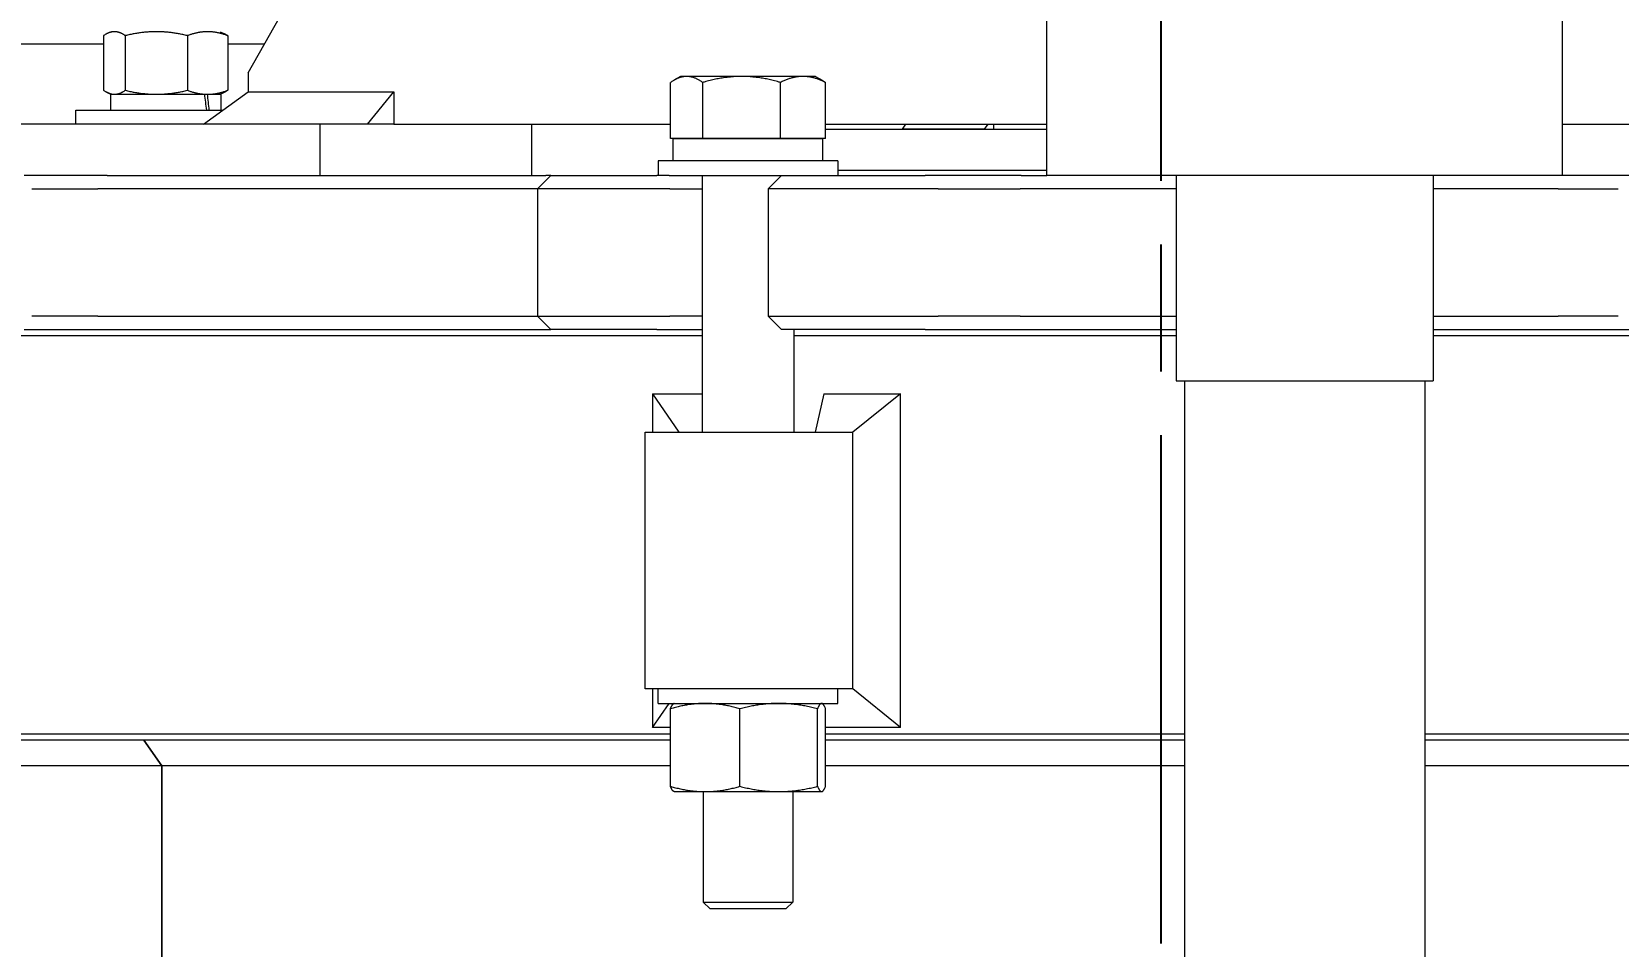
# Model space of a CAD drawing. Header units: inches. Extents: x 14 to 368, y 5 to 236.
# Drawn here: x 269.85 to 285.29, y 106.57 to 115.47 of the extents above; entities that cross this region are included whole.
import ezdxf

# ---------------------------------------------------------------- set-up
doc = ezdxf.new("R2010")
doc.units = ezdxf.units.IN
doc.header["$LTSCALE"] = 11
doc.header["$MEASUREMENT"] = 0
doc.linetypes.add('CHAIN', pattern=[0.7087, 0.4724, -0.0591, 0.1181, -0.0591])
doc.layers.add('Centerline', color=5, linetype='CHAIN', lineweight=25, true_color=0x0000ff)
doc.layers.add('Dimension (ANSI)', color=7, linetype='Continuous', lineweight=25)
doc.layers.add('Visible (ANSI)', color=7, linetype='Continuous', lineweight=50)
doc.styles.add('MEMCOR Medium', font='arial.ttf')
doc.dimstyles.new('Default (ANSI)', dxfattribs={"dimscale": 11, "dimtxt": 0.15, "dimasz": 0.098425, "dimexe": 0.125, "dimexo": 0.0625, "dimgap": 0.031496, "dimtad": 0, "dimtih": 1, "dimtoh": 1, "dimdec": 4, "dimrnd": 1e-08, "dimzin": 3, "dimdsep": 46, "dimlunit": 5, "dimtxsty": 'MEMCOR Medium', "dimcen": 0.09, "dimdle": 0.393701, "dimclrd": 256, "dimclre": 256, "dimclrt": 256, "dimadec": 0, "dimazin": 1, "dimtfac": 0.8, "dimtofl": 0, "dimtmove": 0, "dimatfit": 3, "dimfxl": 1, "dimfrac": 1, "dimtolj": 1, "dimtzin": 4, "dimlwd": -1, "dimlwe": -1, "dimarcsym": 0})

# ---------------------------------------------------------------- blocks, each defined once
blk = doc.blocks.new('*D28')
at = {"layer": 'Defpoints', "color": 0, "transparency": 16777216}
for p in [(228.48, 122.576), (280.341, 122.576), (262.91, 37.946)]:
    blk.add_point(p, dxfattribs=at)
at = {"layer": 'Dimension (ANSI)', "transparency": 16777216}
for p, q in [((279.653, 122.576), (227.105, 122.576)), ((228.48, 121.494), (228.48, 85.897)), ((228.48, 39.028), (228.48, 74.625)), ((262.223, 37.946), (227.105, 37.946))]:
    blk.add_line(p, q, dxfattribs=at)
for points in [[(228.299, 121.494), (228.66, 121.494), (228.48, 122.576)], [(228.299, 39.028), (228.66, 39.028), (228.48, 37.946)]]:
    blk.add_solid(points, dxfattribs=at)
at = {"layer": 'Dimension (ANSI)', "transparency": 16777216, "char_height": 1.65, "attachment_point": 5, "style": 'MEMCOR Medium'}
for s, insert in [('\\A1; \\fArial|b0|i0;\\H1.6500;84{\\H0.8x;\\S5#8;} in', (228.48, 81.958)), ('\\A1;[2149.6 mm]{\\P\\fArial|b0|i0;\\H1.6500;SHIPPING HEIGHT\\P\\fArial|b0|i0;\\H1.6500;REF.}', (228.48, 76.322))]:
    blk.add_mtext(s, dxfattribs=dict(at, insert=insert))

msp = doc.modelspace()

# ---------------------------------------------------------------- linework, layer by layer
at = {"layer": 'Centerline', "linetype": 'CHAIN', "ltscale": 0.952448}
msp.add_line((280.840911, 39.766936), (280.840911, 122.713456), dxfattribs=at)
at = {"layer": 'Visible (ANSI)', "linetype": 'Continuous', "lineweight": 18}
for p, q in [((279.729352, 114.07051), (279.729352, 118.07051)), ((284.74546, 114.07051), (284.74546, 118.07051)), ((271.957571, 115.07051), (273.376041, 117.57051)), ((269.196153, 115.35176), (270.550729, 115.35176)), ((270.550729, 115.431205), (270.550729, 114.898816)), ((270.623962, 115.46951), (270.589093, 115.45325)), ((270.762637, 115.431205), (270.762637, 114.898816)), ((271.36687, 115.431205), (271.36687, 114.898816)), ((271.685962, 115.46951), (271.720831, 115.45325)), ((271.759195, 115.431205), (271.759195, 114.898816)), ((271.759195, 115.35176), (272.117149, 115.35176)), ((271.957571, 115.07051), (271.957571, 114.88301)), ((276.165451, 115.034139), (276.100149, 114.996437)), ((276.224841, 115.034139), (276.165451, 115.034139)), ((276.759355, 115.034139), (276.224841, 115.034139)), ((277.355964, 115.034139), (276.759355, 115.034139)), ((277.477451, 115.034139), (277.355964, 115.034139)), ((277.477451, 115.034139), (277.542753, 114.996437)), ((270.623962, 114.86051), (270.589093, 114.87677)), ((270.618462, 114.86051), (271.535249, 114.86051)), ((270.618462, 114.86051), (270.618462, 114.70451)), ((271.522934, 114.57051), (271.957571, 114.88301)), ((271.535249, 114.86051), (271.557546, 114.86051)), ((271.557546, 114.86051), (271.56177, 114.86051)), ((271.56177, 114.86051), (271.691462, 114.86051)), ((271.685962, 114.86051), (271.720831, 114.87677)), ((271.691462, 114.86051), (271.691462, 114.70451)), ((271.957571, 114.88301), (273.376041, 114.88301)), ((273.118713, 114.57051), (273.376041, 114.88301)), ((273.376041, 114.88301), (273.376041, 114.57051)), ((276.067369, 114.430139), (276.067369, 114.975548)), ((276.382313, 114.430139), (276.382313, 114.975548)), ((277.136396, 114.430139), (277.136396, 114.975548)), ((277.575533, 114.430139), (277.575533, 114.975548)), ((270.279962, 114.70451), (271.709306, 114.70451)), ((270.279962, 114.57051), (270.279962, 114.70451)), ((272.655522, 114.57051), (269.534887, 114.57051)), ((273.376041, 114.57051), (272.655522, 114.57051)), ((272.655522, 114.57051), (272.655522, 114.07051)), ((273.376041, 114.57051), (273.118713, 114.57051)), ((273.376041, 114.57051), (276.067369, 114.57051)), ((274.714148, 114.57051), (274.714148, 114.07051)), ((277.575533, 114.57051), (279.729352, 114.57051)), ((278.35543, 114.57051), (278.320075, 114.52051)), ((279.154461, 114.57051), (279.119106, 114.52051)), ((279.21103, 114.57051), (279.21103, 114.52051)), ((279.21103, 114.57051), (279.21103, 114.52051)), ((284.74546, 114.57051), (286.720091, 114.57051)), ((276.224841, 114.430139), (276.067369, 114.430139)), ((276.091951, 114.430135), (277.550951, 114.430135)), ((276.091951, 114.211135), (276.091951, 114.430135)), ((276.165451, 114.430139), (276.165451, 114.430135)), ((276.382313, 114.430139), (276.224841, 114.430139)), ((276.759355, 114.430139), (276.382313, 114.430139)), ((277.136396, 114.430139), (276.759355, 114.430139)), ((277.355964, 114.430139), (277.136396, 114.430139)), ((277.575533, 114.430139), (277.355964, 114.430139)), ((277.477451, 114.430139), (277.477451, 114.430135)), ((277.550951, 114.211135), (277.550951, 114.430135)), ((277.575533, 114.52051), (279.729352, 114.52051)), ((279.119106, 114.52051), (278.320075, 114.52051)), ((277.696451, 114.211135), (275.946451, 114.211135)), ((275.946451, 114.211135), (275.946451, 114.07051)), ((277.696451, 114.211135), (277.696451, 114.07051)), ((277.696451, 114.12051), (279.729352, 114.12051)), ((270.587408, 114.07051), (269.777308, 114.07051)), ((269.851873, 113.94051), (270.494809, 113.94051)), ((274.774393, 113.94051), (270.494809, 113.94051)), ((270.587408, 114.07051), (274.853585, 114.07051)), ((274.904393, 114.07051), (274.774393, 113.94051)), ((275.455242, 113.94051), (274.774393, 113.94051)), ((274.774393, 113.94051), (274.774393, 112.70051)), ((274.904393, 114.07051), (274.853585, 114.07051)), ((274.904393, 114.07051), (275.496731, 114.07051)), ((275.742448, 113.94051), (275.455242, 113.94051)), ((275.496731, 114.07051), (275.781725, 114.07051)), ((276.059462, 113.94051), (275.742448, 113.94051)), ((275.781725, 114.07051), (275.933892, 114.07051)), ((276.055756, 114.07051), (275.933892, 114.07051)), ((276.055756, 114.07051), (277.146869, 114.07051)), ((276.059462, 113.94051), (276.338488, 113.94051)), ((276.338488, 113.94051), (276.373951, 113.94051)), ((276.373951, 114.07051), (276.373951, 111.57051)), ((277.146869, 114.07051), (277.016869, 113.94051)), ((277.213124, 113.94051), (277.016869, 113.94051)), ((277.016869, 113.94051), (277.016869, 112.70051)), ((277.146869, 114.07051), (277.241072, 114.07051)), ((277.508785, 113.94051), (277.213124, 113.94051)), ((277.241072, 114.07051), (277.534455, 114.07051)), ((278.67217, 113.94051), (277.508785, 113.94051)), ((277.534455, 114.07051), (278.5466, 114.07051)), ((278.812645, 114.07051), (278.5466, 114.07051)), ((278.67217, 113.94051), (278.938215, 113.94051)), ((279.480708, 114.07051), (278.812645, 114.07051)), ((278.938215, 113.94051), (279.468424, 113.94051)), ((280.987406, 113.94051), (279.468424, 113.94051)), ((279.480708, 114.07051), (279.729352, 114.07051)), ((279.996461, 114.07051), (279.729352, 114.07051)), ((281.884186, 114.07051), (279.996461, 114.07051)), ((280.987406, 114.07051), (280.987406, 112.07051)), ((282.955574, 114.07051), (281.884186, 114.07051)), ((284.563956, 114.07051), (282.955574, 114.07051)), ((283.487406, 114.07051), (283.487406, 112.07051)), ((284.703501, 113.94051), (283.487406, 113.94051)), ((284.74546, 114.07051), (284.563956, 114.07051)), ((284.703501, 113.94051), (285.289619, 113.94051)), ((285.407439, 114.07051), (284.74546, 114.07051)), ((270.494809, 112.70051), (269.851873, 112.70051)), ((270.494809, 112.70051), (274.774393, 112.70051)), ((274.774393, 112.70051), (275.455242, 112.70051)), ((274.904393, 112.57051), (274.774393, 112.70051)), ((275.455242, 112.70051), (275.742448, 112.70051)), ((275.742448, 112.70051), (276.059462, 112.70051)), ((276.338488, 112.70051), (276.059462, 112.70051)), ((276.373951, 112.70051), (276.338488, 112.70051)), ((277.016869, 112.70051), (277.213124, 112.70051)), ((277.146869, 112.57051), (277.016869, 112.70051)), ((277.213124, 112.70051), (277.508785, 112.70051)), ((277.508785, 112.70051), (278.67217, 112.70051)), ((278.938215, 112.70051), (278.67217, 112.70051)), ((279.468424, 112.70051), (278.938215, 112.70051)), ((279.468424, 112.70051), (280.987406, 112.70051)), ((283.487406, 112.70051), (284.703501, 112.70051)), ((285.289619, 112.70051), (284.703501, 112.70051)), ((269.777308, 112.57051), (270.379307, 112.57051)), ((270.379307, 112.57051), (274.904393, 112.57051)), ((275.496731, 112.57051), (274.904393, 112.57051)), ((275.781725, 112.57051), (275.496731, 112.57051)), ((275.933892, 112.57051), (275.781725, 112.57051)), ((275.933892, 112.57051), (276.212918, 112.57051)), ((276.212918, 112.57051), (276.373951, 112.57051)), ((277.241072, 112.57051), (277.146869, 112.57051)), ((277.534455, 112.57051), (277.241072, 112.57051)), ((277.268951, 112.57051), (277.268951, 111.57051)), ((278.5466, 112.57051), (277.534455, 112.57051)), ((278.5466, 112.57051), (278.812645, 112.57051)), ((278.812645, 112.57051), (279.231275, 112.57051)), ((279.231275, 112.57051), (280.987406, 112.57051)), ((283.487406, 112.57051), (284.919173, 112.57051)), ((284.919173, 112.57051), (285.407439, 112.57051)), ((276.373951, 112.50801), (268.56698, 112.50801)), ((280.987406, 112.50801), (277.268951, 112.50801)), ((286.956672, 112.50801), (283.487406, 112.50801)), ((275.892555, 111.945053), (275.892555, 111.57051)), ((275.892555, 111.945053), (276.373951, 111.945053)), ((275.892555, 111.945053), (276.150085, 111.57051)), ((277.558495, 111.945053), (277.473745, 111.57051)), ((277.558495, 111.945053), (278.306486, 111.945053)), ((278.306486, 111.945053), (277.840455, 111.57051)), ((278.306486, 108.695967), (278.306486, 111.945053)), ((280.987406, 112.07051), (283.487406, 112.07051)), ((281.067406, 112.07051), (281.067406, 104.57051)), ((283.407406, 112.07051), (283.407406, 104.57051)), ((275.821046, 111.57051), (277.541231, 111.57051)), ((275.821046, 109.07051), (275.821046, 111.57051)), ((277.541231, 111.57051), (277.840455, 111.57051)), ((277.840455, 109.07051), (277.840455, 111.57051)), ((277.541231, 109.07051), (275.821046, 109.07051)), ((275.892555, 109.07051), (275.892555, 108.695967)), ((275.946451, 108.929885), (275.946451, 109.07051)), ((277.840455, 109.07051), (277.541231, 109.07051)), ((277.696451, 108.929885), (277.696451, 109.07051)), ((278.306486, 108.695967), (277.840455, 109.07051)), ((275.892555, 108.695967), (276.053393, 108.929885)), ((275.946451, 108.929885), (277.696451, 108.929885)), ((276.066385, 108.122752), (276.066385, 108.878018)), ((276.102451, 108.929885), (276.099208, 108.928373)), ((276.742862, 108.122752), (276.742862, 108.878018)), ((277.497928, 108.122752), (277.497928, 108.878018)), ((277.540451, 108.929885), (277.543694, 108.928373)), ((277.576517, 108.122752), (277.576517, 108.878018)), ((276.066385, 108.695967), (275.892555, 108.695967)), ((278.306486, 108.695967), (277.576517, 108.695967)), ((268.919778, 108.63301), (276.066385, 108.63301)), ((276.066385, 108.57051), (268.919778, 108.57051)), ((271.118011, 108.32051), (270.941235, 108.57051)), ((270.941236, 108.57051), (271.118013, 108.32051)), ((277.576517, 108.63301), (281.067406, 108.63301)), ((281.067406, 108.57051), (277.576517, 108.57051)), ((283.407406, 108.63301), (286.57658, 108.63301)), ((286.57658, 108.57051), (283.407406, 108.57051)), ((271.118011, 108.32051), (268.919778, 108.32051)), ((271.118011, 108.320513), (271.118011, 46.57051)), ((271.118011, 108.320513), (271.118011, 108.32051)), ((271.118013, 46.57051), (271.118013, 108.32051)), ((276.066385, 108.32051), (271.118013, 108.32051)), ((281.067406, 108.32051), (277.576517, 108.32051)), ((286.57658, 108.32051), (283.407406, 108.32051)), ((276.102451, 108.070885), (276.099208, 108.072397)), ((276.102451, 108.070885), (276.404624, 108.070885)), ((276.383951, 108.070885), (276.383951, 106.99625)), ((276.404624, 108.070885), (277.120395, 108.070885)), ((277.120395, 108.070885), (277.537223, 108.070885)), ((277.258951, 108.070885), (277.258951, 106.99625)), ((277.537223, 108.070885), (277.540451, 108.070885)), ((277.540451, 108.070885), (277.543694, 108.072397)), ((276.383951, 106.99625), (277.258951, 106.99625)), ((276.452112, 106.930135), (276.383951, 106.99625)), ((277.19079, 106.930135), (277.258951, 106.99625)), ((277.19079, 106.930135), (276.452112, 106.930135))]:
    msp.add_line(p, q, dxfattribs=at)
for centre, start_param, end_param in [((271.154962, 114.59392), 1.591776614, 1.64315232), ((271.154962, 114.8151), 1.519067216, 1.570346996)]:
    msp.add_ellipse(centre, major_axis=(0.349954, -3.042283), ratio=0.13366619, start_param=start_param, end_param=end_param, dxfattribs=at)
for points, weights in [([(270.656683, 115.46951), (270.607509, 115.46951), (270.550729, 115.431205)], [1, 1.0379548493, 1]), ([(270.762637, 115.431205), (270.705856, 115.46951), (270.656683, 115.46951)], [1, 1.0379548493, 1]), ([(271.064753, 115.46951), (270.92454, 115.46951), (270.762637, 115.431205)], [1, 1.0379548493, 1]), ([(271.36687, 115.431205), (271.204966, 115.46951), (271.064753, 115.46951)], [1, 1.0379548493, 1]), ([(271.563033, 115.46951), (271.471993, 115.46951), (271.36687, 115.431205)], [1, 1.0379548493, 1]), ([(271.759195, 115.431205), (271.654072, 115.46951), (271.563033, 115.46951)], [1, 1.0379548493, 1]), ([(271.720831, 115.45325), (271.739244, 115.444664), (271.759195, 115.431205)], [1.01710468021, 1.01301589242, 1]), ([(276.224841, 115.034139), (276.151758, 115.034139), (276.067369, 114.975548)], [1, 1.0379548493, 1]), ([(276.382313, 114.975548), (276.297924, 115.034139), (276.224841, 115.034139)], [1, 1.0379548493, 1]), ([(276.759355, 115.034139), (276.584369, 115.034139), (276.382313, 114.975548)], [1, 1.0379548493, 1]), ([(277.136396, 114.975548), (276.93434, 115.034139), (276.759355, 115.034139)], [1, 1.0379548493, 1]), ([(277.355964, 115.034139), (277.254062, 115.034139), (277.136396, 114.975548)], [1, 1.0379548493, 1]), ([(277.575533, 114.975548), (277.457867, 115.034139), (277.355964, 115.034139)], [1, 1.0379548493, 1]), ([(270.550729, 114.898816), (270.607509, 114.86051), (270.656683, 114.86051)], [1, 1.0379548493, 1]), ([(270.656683, 114.86051), (270.705856, 114.86051), (270.762637, 114.898816)], [1, 1.0379548493, 1]), ([(270.762637, 114.898816), (270.92454, 114.86051), (271.064753, 114.86051)], [1, 1.0379548493, 1]), ([(271.064753, 114.86051), (271.204966, 114.86051), (271.36687, 114.898816)], [1, 1.0379548493, 1]), ([(271.36687, 114.898816), (271.471993, 114.86051), (271.563033, 114.86051)], [1, 1.0379548493, 1]), ([(271.563033, 114.86051), (271.654072, 114.86051), (271.759195, 114.898816)], [1, 1.0379548493, 1]), ([(271.759195, 114.898816), (271.739244, 114.885356), (271.720831, 114.87677)], [1, 1.01301589242, 1.01710468021]), ([(277.542753, 114.996437), (277.558742, 114.987206), (277.575533, 114.975548)], [1.011827725, 1.00732912493, 1]), ([(276.404624, 108.929885), (276.247647, 108.929885), (276.066385, 108.878018)], [1, 1.0379548493, 1]), ([(276.066385, 108.878018), (276.083938, 108.921252), (276.099208, 108.928373)], [1, 1.03143907358, 1.01079440209]), ([(276.742862, 108.878018), (276.561601, 108.929885), (276.404624, 108.929885)], [1, 1.0379548493, 1]), ([(277.120395, 108.929885), (276.945181, 108.929885), (276.742862, 108.878018)], [1, 1.0379548493, 1]), ([(277.497928, 108.878018), (277.295609, 108.929885), (277.120395, 108.929885)], [1, 1.0379548493, 1]), ([(277.537223, 108.929885), (277.518986, 108.929885), (277.497928, 108.878018)], [1, 1.0379548493, 1]), ([(277.576517, 108.878018), (277.555459, 108.929885), (277.537223, 108.929885)], [1, 1.0379548493, 1]), ([(276.099208, 108.072397), (276.083938, 108.079518), (276.066385, 108.122752)], [1.01079440209, 1.03143907358, 1]), ([(276.066385, 108.122752), (276.247647, 108.070885), (276.404624, 108.070885)], [1, 1.0379548493, 1]), ([(276.404624, 108.070885), (276.561601, 108.070885), (276.742862, 108.122752)], [1, 1.0379548493, 1]), ([(276.742862, 108.122752), (276.945181, 108.070885), (277.120395, 108.070885)], [1, 1.0379548493, 1]), ([(277.120395, 108.070885), (277.295609, 108.070885), (277.497928, 108.122752)], [1, 1.0379548493, 1]), ([(277.497928, 108.122752), (277.518986, 108.070885), (277.537223, 108.070885)], [1, 1.0379548493, 1]), ([(277.537223, 108.070885), (277.555459, 108.070885), (277.576517, 108.122752)], [1, 1.0379548493, 1])]:
    msp.add_rational_spline(points, weights, degree=2, dxfattribs=at)

# ---------------------------------------------------------------- dimensions: what is measured, and where the dimension line sits
at = {"layer": 'Dimension (ANSI)'}
dim = msp.add_linear_dim(base=(228.479769, 122.57631), p1=(262.910254, 37.94551), p2=(280.340911, 122.57631), angle=90, text=' \\fArial|b0|i0;\\H1.6500;<> in\\X[2149.6 mm]{\\P\\fArial|b0|i0;\\H1.6500;SHIPPING HEIGHT\\P\\fArial|b0|i0;\\H1.6500;REF.}', dimstyle='Default (ANSI)', override={"dimgap": 0.031496, "dimdec": 4, "dimpost": '', "dimtol": 0, "dimlim": 0, "dimtp": 0, "dimtm": 0, "dimtdec": 2, "dimatfit": 1}, dxfattribs=at)
dim.commit()
dim.dimension.update_dxf_attribs({"geometry": '*D28', "text_midpoint": (228.479769, 80.26091), "dimtype": 160})

doc.saveas('drawing.dxf')
